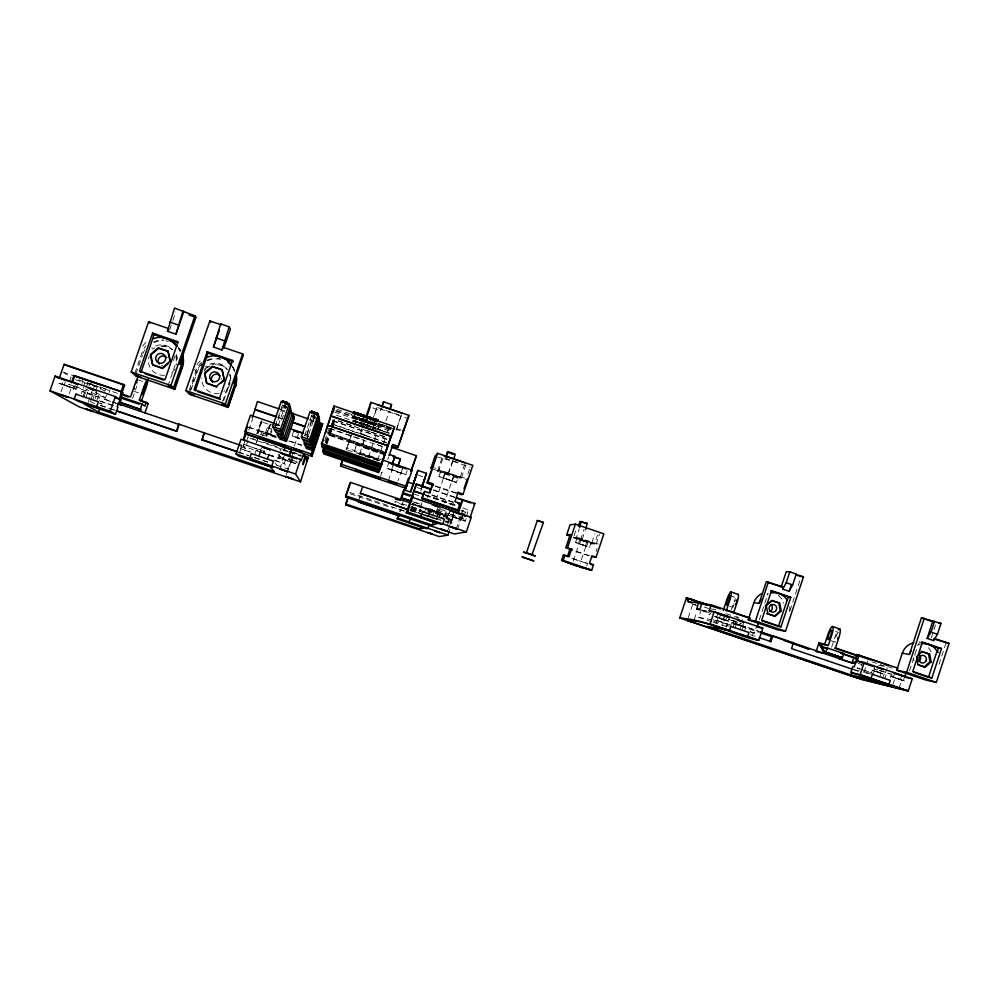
<?xml version="1.0" encoding="UTF-8"?>
<svg xmlns="http://www.w3.org/2000/svg" width="999" height="999" viewBox="0 0 999 999"><rect width="100%" height="100%" fill="white"/><g stroke="black" fill="none" stroke-linecap="round" stroke-linejoin="round"><path stroke-width="0.75" stroke-dasharray="5 3.75" d="M261.388 421.815L257.455 433.304L261.388 421.815L270.08 424.775L266.508 435.651M381.368 459.727L346.253 447.777L346.253 449.662L351.623 433.653M61.064 391.795L63.499 384.802L67.994 386.238L71.441 387.537L69.006 394.543M352.172 417.507L355.357 418.606L356.518 417.407L358.229 418.231L357.817 419.443L352.172 417.507L352.684 416.108L355.906 417.22M352.684 416.108L357.517 417.744L357.093 419.193M354.158 425.836L354.832 426.223M355.357 418.606L357.817 419.443M354.82 420.666L353.234 420.229L358.716 422.265M357.867 417.07L359.54 417.545M358.229 418.231L357.842 419.168M358.004 422.028C356.755 419.942 353.346 422.639 355.457 420.904M416.895 487.487L421.191 488.948L421.353 488.261M360.552 418.743L359.565 420.042C357.779 419.605 363.599 419.942 359.49 418.419C362.824 419.43 366.171 420.542 364.523 421.453M379.832 460.689L354.383 451.473L356.88 443.381L354.383 451.473A19.943 0.874 18.8 0 0 355.007 451.923M359.565 420.042L360.04 418.569M360.914 424.063L361.7 424.6L362.137 423.239L359.727 422.44L360.939 422.802M363.761 421.466L364.21 419.992L362.587 419.493L362.025 420.879L361.313 420.454M361.738 419.243L362.587 419.493L362.025 420.879M361.8 428.933L360.152 434.565L362.113 428.796M362.113 423.251L364.51 424.051M364.011 417.994L363.586 419.218L362.013 418.381M363.586 419.218L362.887 418.693M364.523 423.988L365.197 424.488L360.976 422.764M364.835 425.412L365.234 424.225M71.428 387.562L63.499 384.84M366.233 420.591L368.668 421.653L366.233 420.591L365.821 422.152L369.043 423.114L365.821 422.152M369.28 421.166L370.217 421.478L370.641 420.254M368.718 430.969L369.605 431.206M370.641 426.273L371.528 426.648L370.641 426.273L370.229 427.51M372.502 423.114L376.061 424.325L375.649 425.537L372.103 424.275L372.515 423.077M266.159 435.976L270.08 424.775M374.163 428.858L374.75 427.535L373.614 427.085L376.111 428.146L373.539 427.26M375.649 425.537L373.239 424.463L373.826 423.189L376.024 423.951L372.802 422.927L375.349 424.038M376.061 424.325C374.113 422.115 371.541 424.563 374.937 425.249L375.362 423.988M372.752 407.879L380.669 410.589L381.006 409.178L407.555 418.456M360.264 496.153L358.304 501.873M262.113 420.966L257.979 433.516M384.44 425.324L384.103 426.423L365.634 420.117M270.766 423.913L266.633 436.451M946.016 642.969L938.985 664.497A15.897 15.572 -88.4 0 0 939.609 661.8M861.338 666.021L862.799 661.575M863.923 672.377L867.669 660.976M871.415 672.851L872.302 670.167L886.113 674.849L884.802 678.87M880.281 670.504L890.409 673.938L874.038 668.968L874.512 667.519M873.376 673.676L874.25 671.003L872.302 670.167M875.948 671.428C892.806 675.461 870.366 673.713 877.272 667.407M880.269 676.011L881.143 673.338L886.113 674.849M882.879 678.059L884.202 674.025M885.514 672.851L887.412 667.07L872.052 661.862M890.146 677.672L891.383 673.888M891.47 676.548L905.294 681.231L891.47 676.548L892.357 673.863M893.368 677.359L894.692 673.338M892.919 684.527L895.116 677.809L901.66 679.969L899.013 688.049M900.261 679.695L901.585 675.674M903.433 680.419L904.32 677.734M909.49 670.816L917.557 646.216M917.257 645.254L918.456 644.842L919.517 641.595M931.268 637.949L933.503 631.093M933.953 629.732L935.751 624.25M734.09 620.641L733.104 623.576L739.747 624.775L740.222 623.326L741.27 623.526L728.758 619.293M789.972 610.589L800.661 578.246M831.668 647.177L835.027 636.975A8.829 1.923 -71.3 0 1 836.663 632.842M688.236 617.644L692.782 603.995M694.218 619.63L696.94 611.438M711.75 621.74L698.688 617.32L701.086 610.102M717.869 613.411L716.533 617.457L723.513 619.817L728.109 621.203L729.445 617.145M716.058 623.164L717.856 617.757L720.816 618.643L724.337 619.904L722.539 625.312M713.124 619.954L718.493 620.941L720.604 614.597M721.927 618.955L723.101 619.155L723.576 617.707M723.513 619.817L724.862 615.784M728.109 621.203L725.686 620.204L727.035 616.146M731.405 609.927L733.828 602.609A8.866 1.511 -71.3 0 1 735.426 598.438M726.348 627.047L727.322 624.1L717.457 620.754M730.419 626.598L731.755 622.564L736.363 623.95L745.729 627.297L744.38 631.331M732.804 627.572L734.14 623.538L731.755 622.564M743.318 621.952C745.142 629.407 731.056 624.437 736.85 619.805M735.027 627.996L736.363 623.95M739.772 629.932L741.108 625.898L745.729 627.297M742.032 630.369L743.368 626.323M752.247 635.814L753.221 632.866L754.357 633.091L756.88 625.486M759.277 619.855L767.944 593.693M573.663 537.175L596.153 544.205L598.526 544.13L573.851 536.338L576.76 527.709M597.527 535.064L594.592 543.856L591.745 543.956L575.524 538.511L573.676 537.812L574.175 536.326L573.351 536.013M573.676 537.812L576.311 537.637L579.258 528.846M575.474 542.482L576.835 538.424L581.056 539.585L590.971 543.231L589.61 547.277L575.474 542.482L589.61 547.277M578.346 543.706L579.707 539.66L576.835 538.424M573.276 561.113L579.108 543.718L582.929 544.867L585.976 546.053L580.144 563.436M580.619 539.535L584.028 529.383M579.682 543.656L581.056 539.585M582.167 539.448L585.052 530.844M585.389 546.103L586.75 542.057L590.971 543.231M586.763 546.066L588.136 541.995M591.895 542.482L594.792 533.841M591.745 543.956L592.245 542.469M586.713 565.958L587.599 563.324L579.045 560.751M596.153 544.205L599.525 534.165M596.091 551.386L597.065 548.476M411.938 504.208L446.99 516.096L445.879 519.393L449.026 518.344L447.54 522.739M448.376 522.752L449.975 518.019L452.747 517.095L450.686 523.176L446.353 521.703M453.921 512.15L452.285 516.958L448.426 515.409L450.062 510.576M450.674 523.863L453.022 516.958L460.739 519.58L453.022 516.958M448.426 515.409L453.022 516.708L454.657 511.875M450.349 514.622L451.473 514.21L465.509 518.968L464.223 519.33L450.349 514.622L450.924 512.899L448.301 513.911L445.429 522.39L452.072 520.354L455.132 511.301M467.894 474.001L469.742 468.531M456.006 529.57L460.489 516.333M460.989 514.86L462.475 510.452L463.561 510.064L462.262 513.898L466.545 512.475L465.159 516.583M457.467 529.245L462.325 515.009M466.133 518.718L465.322 521.128L461.488 519.592L463.124 514.747M466.446 516.196L467.857 512.037L462.162 510.102M380.544 476.111L382.055 472.077L380.681 476.148M401.598 414.672L396.029 430.656L401.123 415.634L377.098 407.405L373.576 417.757M387.712 459.69L388.661 456.905M407.167 470.666L405.794 474.7L391.446 470.204L386.9 468.281L388.723 462.899M391.446 470.204L393.269 464.835M386.9 468.281L391.795 469.567L393.631 464.16M388.361 480.806L392.033 470.017L400.674 472.964L397.914 481.043M400.861 473.401L402.684 468.044M405.794 474.7L401.286 472.789L403.121 467.395M399.775 511.55L400.611 509.09M401.973 505.307L403.346 500.686M400.037 511.663L400.861 509.24M411.014 510.364L412.375 507.23M410.914 511.525L413.524 504.07L436.226 511.95L437.125 510.114L439.473 509.015M420.741 491.008L421.653 488.299M421.99 502.659L420.629 506.668L421.728 504.632L413.174 501.723M427.672 497.552L428.546 494.967M464.635 478.109A18.432 0.899 18.7 0 1 461.675 477.297L438.074 469.505L442.257 457.155L458.941 462.849M465.909 464.772L461.513 477.722L459.902 478.783L457.33 477.997A18.444 0.874 18.7 0 1 440.01 472.102L437.612 471.191L438.236 469.355L437.15 468.943A18.432 0.899 18.7 0 1 434.54 467.857M424.413 512.799L426.036 507.979L430.557 509.265L442.919 513.711L441.283 518.518M437.612 471.191L438.911 470.017L442.819 458.504M438.986 476.511L440.671 471.528L445.379 472.739L458.116 477.472L456.431 482.455L438.986 476.511L456.431 482.455M428.671 512.2L429.433 509.94L436.051 511.713M428.346 514.36L429.97 509.565L426.036 507.979M428.908 514.098L430.557 509.265M439.972 507.33C442.12 516.033 425.199 510.427 432.255 504.72M429.245 514.572L430.532 510.789L434.078 511.8L432.792 515.596M443.007 478.259L444.68 473.301L440.671 471.528M436.014 500.012L443.469 478.034L447.914 479.333L451.948 480.919L444.505 502.897M443.693 477.734L445.379 472.739M432.305 468.881L448.002 474.225L452.722 460.277M448.002 474.225L453.109 461.188L437.812 457.142M436.226 511.95L437.587 507.942M436.763 517.207L438.386 512.412L442.919 513.711M437.387 516.97L439.023 512.137M438.923 518.031L440.197 514.26L443.756 515.284L442.482 519.055M451.698 481.218L453.371 476.261L458.116 477.472M452.447 480.706L454.133 475.711M444.667 516.583L447.003 509.715M460.314 477.085L464.498 464.747M459.902 478.783L460.514 476.948M452.609 506.031L453.484 503.434M447.177 525.961L448.563 521.865L445.279 520.566M447.989 529.957L449.388 525.836M449.85 524.463L453.096 514.847M448.888 532.355L449.825 529.62M279.658 454.108L278.421 457.742L295.517 463.536L296.341 461.113M307.068 437.724L307.992 435.015L305.269 434.078M306.905 439.947L308.291 435.914L304.22 434.528M324.787 440.734L326.748 434.99M327.247 433.554L329.208 427.822M325.237 442.694L331.218 425.649M365.234 435.601L331.718 424.175L333.029 419.892M325.986 442.12L333.928 418.893M326.136 442.669L331.943 426.123M332.342 424.488L334.103 419.33M326.286 443.793L331.181 429.483M331.668 428.059L334.603 419.48M326.76 443.331L329.558 435.114L383.416 453.459M332.979 425.124L334.715 420.042M384.765 454.22L329.608 435.439L332.143 427.997M327.21 443.556L332.23 428.846M332.729 427.372L335.252 420.03M352.397 417.345L352.959 416.171M352.734 417.432L353.147 416.221M352.934 417.582L353.359 416.283M352.897 417.757L353.534 416.396M353.259 417.644L353.609 416.371M353.421 417.694L353.871 416.458M353.646 417.769L354.058 416.558M353.871 417.857L354.233 416.583M352.834 421.403L353.446 420.229L353.034 421.403M354.121 417.944L354.558 416.695M354.458 418.032L354.87 416.82M354.633 418.356L355.07 416.945M354.782 418.169L355.194 416.958M354.982 418.206L355.394 416.995M355.244 418.281L355.656 417.07M354.483 421.915L354.882 420.729M355.594 418.444L355.969 417.182M355.719 418.481L356.293 417.332M355.919 418.506L356.331 417.295M356.106 418.618L356.655 417.407M355.219 422.39L355.644 421.029M356.343 418.706L356.755 417.495M355.369 422.215L355.769 421.041M356.606 418.793L356.955 417.52M355.557 422.252L355.956 421.079M356.818 418.843L357.242 417.632M346.69 449.013L351.573 434.69M355.806 422.327L356.206 421.153M355.919 422.627L356.543 421.316L356.144 422.49M356.431 422.577L356.868 421.366M356.643 422.652L357.055 421.466M356.78 422.652L357.192 421.478M358.841 419.792L359.365 418.394M359.078 419.617L359.64 418.456M359.415 419.717L359.827 418.506M358.316 423.439L358.741 422.015M360.327 420.055L360.739 418.843M359.303 423.788L359.827 422.427M360.552 420.142L360.914 418.868M359.54 423.626L359.94 422.452M359.69 423.663L360.09 422.49M359.865 423.713L360.264 422.54M360.027 423.876L360.477 422.602M361.301 420.629L361.551 419.105L361.139 420.317L363.786 421.228L362.275 420.729M360.252 423.888L360.714 422.677M361.463 420.454L361.875 419.243M361.663 420.492L362.075 419.28M360.751 424.051L361.151 422.877M361.925 420.567L362.337 419.355M361.313 422.889L360.976 424.125L361.638 423.002M362.849 418.968L363.274 417.744M362.4 420.766L362.974 419.617M361.95 423.126L361.863 424.425L362.699 423.376M362.787 420.891L363.012 419.58M362.924 420.904L363.336 419.692L363.024 420.979M361.863 424.425L362.262 423.251M362.05 424.475L362.45 423.301M363.286 421.079L363.636 419.805M363.499 421.116L363.923 419.905M362.4 424.837L362.949 423.501M362.637 424.7L363.012 423.464M362.924 424.787L363.361 423.588M362.312 427.447L364.822 420.067M363.374 424.95L363.686 423.701M362.612 427.36L365.072 420.154M363.624 425.037L364.023 423.863M363.836 425.087L364.235 423.901M365.334 421.853C366.333 419.218 370.429 423.064 365.734 420.704M365.434 421.978L365.859 420.666M365.597 422.053L366.059 420.716M366.583 422.102C370.816 423.189 364.273 423.052 366.533 420.691M364.735 419.568L366.558 420.204L366.97 418.968M366.096 422.252L366.621 420.866M365.597 419.755L366.745 420.304L367.182 419.043M366.396 422.365L366.895 420.816M366.508 422.365C368.868 419.018 370.829 423.776 366.895 421.004M366.059 424.65C362.812 425.299 375.1 426.848 366.745 424.675M366.733 422.49L367.332 421.004M365.871 425.961L366.308 424.575M366.096 422.127L368.244 422.827L367.058 422.365L367.507 421.029M366.059 426.049L366.496 424.612M367.108 422.614L367.644 421.116M367.382 422.477L367.919 421.228M366.308 426.161C365.846 423.763 370.467 425.237 368.256 426.773L368.668 425.312M367.482 422.752L368.044 421.216M367.058 424.775L366.621 426.273L367.345 424.9M367.819 422.852L368.156 421.316M367.994 422.852L368.494 421.391M366.983 426.411L367.432 424.887M368.119 422.952L368.606 421.541M367.17 426.148L367.57 424.975M368.381 423.027L368.843 421.541M367.457 426.248L367.869 425.037M368.656 423.089L369.118 421.665M367.744 426.348L368.294 425.187M368.856 423.139L369.318 421.765M363.798 440.946L362.162 446.328A14.248 0.662 18.8 0 0 382.192 453.758M368.968 425.437L368.968 427.023M364.098 440.659L359.79 453.309L380.207 459.69M368.781 426.973L369.218 425.537M372.34 420.429L376.673 407.717M373.014 424.463L372.927 422.927M372.465 424.2L373.064 422.964M372.677 424.313L373.089 423.101M372.515 424.138L373.276 423.014M391.233 428.359L374.812 422.477L372.34 428.146L372.852 426.823L376.011 427.834L375.012 427.522M373.426 424.637L373.888 423.264M374.637 421.528L374.213 422.802L372.252 422.003M372.34 428.146C374.126 426.585 372.814 426.336 372.577 428.271M373.751 424.7L374.163 423.301M373.052 428.471L373.614 427.01M374.238 424.962L374.7 423.713M373.276 428.409L373.701 427.097M376.024 423.951C376.273 426.073 373.663 424.925 374.937 423.564M373.376 428.583L373.888 427.097M373.738 428.721L374.225 427.247M375 424.987L375.362 423.713M373.888 428.546L374.288 427.372M374.2 428.546L374.55 427.322M375.312 425.099L375.724 423.888M374.588 428.833L374.937 427.447M380.669 410.589L381.556 407.967M375 428.833L375.349 427.597M375.699 429.37L376.111 428.146M376.436 429.408L372.989 427.847L377.822 428.983L379.657 423.601L376.024 422.764M369.518 456.73L368.693 456.343L373.988 440.796M374.463 439.385L377.36 430.919M377.585 429.92L379.408 424.575M385.939 420.916L389.348 411.026M376.985 459.265L377.859 459.453L383.154 443.931M383.628 442.52L385.552 436.863M382.367 424.525L389.123 426.835L386.975 433.129L382.954 431.755M249.463 451.885L240.484 448.613L241.995 444.23M239.385 453.196L240.834 448.963M280.394 456.106L279.483 458.791L263.699 453.434L263.986 451.348L243.868 444.493L245.267 439.148M248.801 430.132L252.747 418.643M246.666 440.709L247.989 436.863L253.459 438.711M240.946 446.878L245.329 448.364L248.014 440.547M256.693 433.753L261.551 420.092M256.368 442.507L257.754 438.486M256.468 442.632L257.392 439.947M260.964 433.953L261.9 431.231L276.411 436.163M254.882 453.983L256.131 450.349L273.227 456.143L271.566 460.989M262.425 435.976L263.336 433.304L261.9 431.231M265.347 433.204L267.195 427.809L271.666 428.958L269.805 434.365L265.347 433.204L277.16 437.574M258.441 456.306L260.115 451.448M265.884 435.364L269.505 425.037M259.053 456.968L260.702 452.147L256.131 450.349M260.864 451.923C281.131 457.043 253.896 454.557 262.437 447.077M263.699 453.434L264.623 450.749M270.392 435.264L272.228 429.907L267.195 427.809M275.1 426.211L282.58 404.395L285.165 405.282M275.012 428.384L282.942 405.257L285.901 406.506L284.79 406.118M284.315 404.982L283.978 406.381L288.386 407.929M284.415 405.207L284.091 406.668L286.651 407.58M284.553 407.28L284.54 405.494M284.153 407.043L284.977 406.056M278.359 425.174L284.191 408.179L282.942 405.257M284.515 407.654C284.403 405.045 287.05 405.944 285.327 407.929L284.353 407.267L285.489 407.717L284.378 407.33L285.065 405.919M267.02 459.215L270.242 449.737M285.377 407.555L285.339 405.994L285.914 406.231M285.402 406.081L285.077 407.629L285.814 408.004M285.165 407.829L285.639 406.094M267.557 459.865L269.218 455.032L273.227 456.143M284.265 407.03L285.739 407.517L286.151 406.306M281.743 420.067L283.666 414.485M279.483 458.791L279.807 456.743L278.097 454.258M283.641 450.274L284.565 447.589M284.128 451.073L285.04 448.414M278.421 457.742L282.48 458.866L283.304 456.431M282.917 459.515L284.565 454.682M279.732 469.031L283.054 459.315L286.863 460.477L290.871 461.963L287.55 471.678M299.675 438.986L292.02 436.001L293.868 430.606M276.511 465.147L288.187 469.105L284.29 463.461L286.064 458.266M292.02 436.001L296.591 437.175L297.989 433.116M294.418 445.866L298.351 434.028M291.758 456.793L293.269 452.36M286.089 475.124L287.5 470.991M287.974 469.605L292.232 457.192M295.517 463.536L291.046 461.775L291.883 459.34M291.433 462.4L293.082 457.567M304.695 435.601L311.613 415.384L312.3 418.094L305.994 436.501M313.087 415.284L312.662 416.92L315.846 418.007M314.673 417.22L312.862 416.583L313.274 415.359M314.535 417.132L313.149 416.62L313.674 415.372M306.943 435.202L312.2 419.855L312.837 422.402L307.867 436.938M313.374 416.783L313.836 415.409M313.149 416.62L313.986 415.447M314.061 415.609L313.561 417.182L315.809 417.832M314.036 417.008L314.485 415.759M313.424 420.816L313.524 419.592L313.349 420.929M314.685 418.007L314.635 416.471M314.223 418.156L314.785 416.433M313.636 420.067L313.449 421.266M314.385 418.281L314.872 416.571M169.593 329.982L172.465 321.678M172.952 320.292L175.824 311.988M173.364 360.639L175.374 354.82M167.894 386.064L175.499 364.073A14.735 14.548 10.1 0 0 175.999 356.568M189.248 390.06L195.816 371.004A20.554 20.317 11.4 0 1 201.748 362.287M189.485 392.295L196.528 371.865A20.455 20.23 11.3 0 1 202.435 363.186M191.009 389.922L197.028 372.477A20.38 20.155 11.3 0 1 201.935 364.71M222.615 401.423L229.158 382.392A14.685 14.51 11.4 0 0 229.67 374.9M223.701 400.686L229.72 383.191L229.158 382.392M243.868 444.493L243.281 446.216L245.329 448.364M77.422 385.477L76.149 389.135L72.752 388.236L64.098 385.302L65.372 381.655M69.643 381.518L71.104 377.31L64.161 372.877M76.149 389.135L70.854 387.088L71.703 384.64M72.752 388.236L73.601 385.801M75.087 385.227L72.815 391.77L73.739 392.307M81.955 383.304L82.892 380.607M81.344 393.781L82.193 391.358L99.488 397.227L97.802 402.085M110.714 401.548L104.021 399.001L104.608 397.315L93.157 393.431L86.563 389.273L85.951 391.009L83.092 389.235L83.704 387.475M82.83 397.19L85.752 388.786M86.226 387.387L87.687 383.191L85.252 381.593L83.904 385.477M83.916 397.14L85.614 392.27M89.086 385.776L89.86 383.554L93.007 384.353L92.233 386.588M96.491 390.759C98.551 399.912 81.481 393.544 88.586 388.049M85.727 398.226L87.413 393.381L82.193 391.358M88.299 401.948L92.632 389.46M93.844 387.637L94.605 385.414L89.86 383.554M90.684 400.574L93.157 393.431M92.607 400.087L94.293 395.204M96.503 388.886L97.415 386.251L78.409 379.795M95.192 398.726L96.029 396.303L99.488 397.227M100.162 389.273L100.924 387.05L105.644 388.911L104.883 391.133M96.965 400.224L99.376 393.294M104.907 399.588L107.255 392.844M109.116 392.52L110.052 389.822M134.902 373.201L142.02 352.647A20.629 20.355 10.1 0 1 146.066 345.779M135.914 374.051L142.482 355.057M132.542 398.426L136.751 386.288M64.098 385.302L58.779 383.241L59.628 380.806M58.779 383.241L62.138 384.128L62.987 381.68M421.553 488.099L421.191 488.948M86.888 392.944L94.793 395.629M396.603 428.921L397.927 429.046A19.93 1.186 18.9 0 0 400.999 429.845M368.868 425.562L366.933 424.812M404.558 511.163L393.181 507.292L392.382 508.091L349.588 493.593M411.925 508.666L420.429 511.476M429.433 509.94L428.121 510.614L449.975 518.019M446.99 516.096L411.426 504.595M920.678 643.843L918.456 644.842M767.045 594.143L768.256 593.731M450.686 523.176L452.135 522.764L446.278 520.779M724.3 619.917L717.856 617.757M735.501 623.851L741.982 625.998M314.46 416.371L314.685 417.02M314.123 417.732L314.623 417.719M284.877 407.317L285.739 407.517M377.972 429.62L378.484 429.582M373.239 424.463L374.6 424.837M290.771 461.963L283.054 459.315M400.674 472.964L392.033 470.017M451.948 480.919L443.469 478.034M355.806 416.283L353.584 415.796M430.619 509.54L438.336 512.15M710.739 608.853L716.795 609.777M702.372 610.314L708.803 611.351M708.853 614.522L709.989 614.71L710.464 613.286L702.422 610.564M585.976 546.053L579.108 543.718M373.289 428.309L372.427 428.121M698.688 617.32L711.675 619.692M713.598 621.528L727.322 624.1M729.67 626.161L725.973 625.461L728.721 626.385M878.558 665.197L887.412 667.07M874.038 668.968L877.634 669.755M368.856 456.343L369.568 456.531M854.545 669.78L862.012 671.503M863.511 671.84L870.991 673.563M871.028 673.988L862.487 672.614M456.456 492.894L435.389 485.989M354.458 415.871L356.094 416.446M358.092 417.082L359.603 417.607M453.346 502.072L430.419 494.405M103.534 388.361L105.644 388.911M589.472 555.706L574.038 550.699M286.226 406.805L285.489 406.418M369.33 456.443L370.254 456.73M376.286 459.078L377.21 459.353M285.327 407.929L286.014 408.116M465.322 521.128L412.287 503.384M445.991 521.116L448.563 521.865M372.864 424.225L375.612 425.162M379.233 429.77L382.492 430.806M714.085 616.458L718.668 617.832M370.067 456.643L371.166 456.993M375.387 458.803L376.473 459.14M299.288 438.299L297.19 437.762L299.45 438.698M365.934 419.855L367.207 420.192L365.497 419.617M588.873 555.781L571.653 550.012M366.458 422.165L367.058 422.365M383.529 431.718L384.64 432.067M586.363 563.236L570.229 557.854M694.018 604.32L695.466 604.795M276.261 424.7L279.545 425.799M371.029 456.943L372.215 457.33M374.338 458.466L375.512 458.853M715.983 616.845L758.628 631.181M365.659 419.543L367.083 420.03L365.484 419.667M372.14 457.292L376.561 458.853M374.4 458.491L372.04 457.692M898.376 678.796L901.548 679.907M898.401 678.983L895.116 677.809M361.638 418.306L362.874 418.756M729.133 619.58L737.449 622.389L728.845 619.368M280.582 448.451L286.338 450.399M292.095 452.36L300.736 455.294M288.411 451.998L279.87 449.088L281.144 451.086M289.835 452.472L301.223 456.343M460.914 510.564L466.545 512.475M729.42 606.193L732.292 607.18M831.056 640.696L835.351 642.145A5.107 1.111 -71.3 0 1 835.464 638.373M95.38 392.257L104.608 397.315M440.909 509.502L449.488 512.412M296.99 461.8L288.474 458.903L289.098 459.915L289.685 458.191L291.109 460.576M85.951 391.009L68.669 384.328L83.092 389.235M279.807 456.743L297.527 462.774M437.125 510.114L448.301 513.911M62.138 384.128L70.854 387.088M282.48 458.866L291.046 461.775M453.022 516.708L461.488 519.592M240.397 445.242L263.399 453.071M87.413 393.381L96.029 396.303M260.702 452.147L279.233 458.429M438.386 512.412L412.387 503.583M112.163 402.048L116.521 403.521M888.099 666.67L892.332 668.106M427.372 511.001L449.026 518.344M99.413 400.786L115.672 406.293M240.484 448.613L250.712 452.085M274.063 460.002L284.29 463.461M411.688 506.655L420.342 509.59M446.303 518.394L452.072 520.354M100.474 401.373L113.561 405.819M275.15 460.601L284.49 463.761M411.438 506.805L421.378 510.177M446.441 518.668L451.71 520.467M406.668 505.294L395.267 501.423L394.68 502.022L404.92 505.506M725.998 613.636L742.682 619.293M411.988 507.492L424.038 511.575M410.776 507.48L421.016 510.951M704.17 607.03L708.591 608.516M410.789 508.091L421.079 511.575M692.881 604.183L698.051 605.931M99.226 403.084L102.173 404.083L99.625 402.522M411.113 508.853L419.905 511.838M410.227 509.465L418.893 512.4M428.022 515.534L440.571 519.742M410.452 509.777L419.205 512.737M425.037 514.722L438.174 519.168M425.874 515.397L432.867 517.769M100.862 405.419L111.039 408.866M112.487 409.353L115.397 410.339M238.411 452.023L248.714 455.519M254.595 457.517L270.779 462.999M412.712 511.101L418.531 513.074M419.98 513.561L437.312 519.492M94.593 403.496L87.437 400.387M100.487 405.494L115.197 410.477M238.561 452.285L248.776 455.744M254.62 457.729L270.679 463.174M410.202 510.452L421.94 514.435M423.401 514.922L441.021 520.891M701.36 609.877L708.691 612.362M858.041 663.299L862.012 664.635M702.497 610.839L708.316 612.812M349.662 492.395L393.181 507.292M715.808 616.683L723.101 619.155M398.701 509.29L404.458 511.238M716.121 616.982L725.686 620.204M734.14 623.538L741.108 625.898M874.25 671.003L881.143 673.338M733.104 623.576L759.302 632.454M718.493 620.941L729.969 624.837M750.062 631.63L754.357 633.091M857.067 667.869L862.749 669.792M864.16 670.279L872.689 673.164M750.336 631.892L753.221 632.866M857.08 668.044L859.939 669.005M861.363 669.492L871.34 672.864M713.199 622.227L726.71 626.66M750.299 634.64L758.191 637.462M853.621 669.767L859.502 671.765M338.311 420.816L354.245 426.248M367.295 430.706L370.192 431.693M371.64 432.192L387.575 437.624M338.124 421.004L387.125 437.724M452.984 461.288L470.204 467.17M332.729 420.567L386.975 439.073M332.767 420.941L386.85 439.398M286.388 406.955L283.853 406.081L284.253 404.807L284.603 405.669M284.166 406.83L288.561 408.379M360.289 433.366L365.746 435.227M331.68 423.813L388.661 443.256M366.683 436.101L372.515 438.086M373.976 438.586L387.088 443.057M280.594 409.44L284.94 410.914M309.59 419.318L313.936 420.804M281.693 410.864L284.628 411.863M309.603 420.379L314.011 421.89M330.02 428.484L363.748 439.972M376.948 444.48L382.817 446.478M328.609 428.334L382.704 446.778M438.911 470.017L461.513 477.722M382.729 451.111L328.646 432.692L385.539 452.385M448.813 473.588L466.046 479.458M383.778 452.547L329.121 433.928L385.152 453.334M444.68 473.301L453.371 476.261M277.759 417.132L282.068 418.593M348.988 441.396L382.779 452.909M278.584 417.694L281.531 418.706M348.976 441.67L382.692 453.159M275.537 423.701L279.957 425.199M304.995 433.728L307.942 434.727M309.028 436.738L303.883 435.252M271.403 424.188L275.836 425.699M347.714 450.162L356.518 453.159M357.979 453.658L363.848 455.656M365.309 456.156L378.509 460.639M137.762 379.745L143.606 381.73M417.919 475.074L425.075 477.51M296.591 437.175L299.325 438.111M391.795 469.567L401.286 472.789M576.311 537.637L594.592 543.856M248.876 427.097L275.262 436.063M289.935 441.046L301.661 445.042M433.616 489.897L455.169 497.215M269.805 434.365L279.358 437.612M579.707 539.66L586.75 542.057M247.852 427.16L275.587 436.588M288.723 441.058L301.86 445.529M433.354 490.222L454.982 497.577M263.336 433.304L277.597 438.149M133.766 391.271L139.623 393.256M260.352 434.29L266.146 436.263M729.769 595.491L735.526 597.452M835.688 631.48L838.548 632.454M425.512 494.88L457.13 505.619M425.324 495.005L456.88 505.731M62.999 372.14L73.102 375.574M425.237 495.167L456.968 505.944M462.737 507.904L471.391 510.851M425.462 495.442L451.948 504.433L444.056 502.41M276.536 446.553L263.561 442.145L264.323 443.169M292.395 451.935L301.074 455.007M87.687 383.191L118.082 393.519M287.949 451.186L248.901 437.937L247.989 436.863M289.423 451.698L301.361 455.619M414.41 494.13L418.693 495.591M75.537 379.72L100.112 388.062L104.87 391.246M243.531 444.18L263.986 451.348M412.962 501.873L421.491 504.782M104.021 399.001L115.672 402.959M337.2 409.365L350.274 413.836M377.872 423.264L390.946 427.734M395.891 429.233L400.187 430.706M371.328 421.815L374.937 423.101M335.889 410.327L390.422 428.958M335.951 411.151L390.172 429.67M334.59 412.05L391.183 431.381M377.822 428.983L389.573 433.254M336.276 415.159L388.848 433.116M313.074 415.696L315.197 416.433M312.3 418.094L315.209 419.093M695.279 604.907L693.868 604.42M313.574 416.67L312.862 416.583M576.411 559.865L571.528 558.166M278.684 425.911L274.862 424.513M360.139 419.955L361.338 420.442M739.747 624.775L758.828 631.505M370.941 457.292L372.115 457.704M374.887 422.714L373.002 422.04L374.588 422.652M380.07 430.507L381.156 430.919M383.678 431.218L385.714 431.993M375.487 458.466L377.285 459.153M370.005 456.943L371.079 457.33M368.269 426.498L369.23 426.998M371.94 422.427L374.6 423.464A19.93 1.174 18.9 0 0 391.096 429.17M440.709 514.048L443.756 515.284M430.532 510.789L433.603 512.025M289.548 451.348L293.606 452.984M374.95 423.052L372.652 422.09M369.28 456.655L370.192 456.993M389.123 426.835L393.668 428.921M377.048 459.078L377.859 459.453M194.555 369.48L195.816 371.004M254.832 439.173L255.669 440.234M274.987 462.874L276.673 464.997M231.83 365.834L233.704 368.756M736.7 615.996L738.036 618.506M283.828 406.031L284.191 406.88M835.838 637.112A5.107 1.111 -71.3 0 1 837.774 633.016M733.516 606.955A5.12 0.874 -71.3 0 1 734.078 603.945M734.914 601.435A5.12 0.874 -71.3 0 1 735.389 600.274M137.575 381.768A6.106 0.687 -71.2 0 1 137.25 383.029M154.021 342.694A20.467 20.192 10.1 0 1 163.087 340.671M165.734 340.859A20.467 20.192 10.1 0 1 168.369 341.396M178.434 347.652A20.467 20.192 10.1 0 1 180.769 350.886M142.994 353.596A20.542 20.267 10.1 0 1 144.668 349.975M153.384 341.995A20.542 20.267 10.1 0 1 163.811 340.022M178.721 347.989A20.542 20.267 10.1 0 1 180.844 351.386M175.187 368.956A14.623 14.423 10.1 0 1 169.493 373.851M164.623 375.224A14.623 14.423 10.1 0 1 149.213 356.156M161.476 346.516A14.623 14.423 10.1 0 1 171.179 348.926M176.161 354.57A14.623 14.423 10.1 0 1 177.372 358.142M152.785 349.288A14.673 14.473 10.1 0 1 154.845 347.802M160.851 345.829A14.673 14.473 10.1 0 1 172.59 349.837A14.735 14.548 10.1 0 0 151.86 348.314M176.099 355.07A14.673 14.473 10.1 0 1 176.311 364.972M178.709 348.114A20.629 20.355 10.1 0 1 180.057 350.424M142.72 346.166A20.804 20.529 10.2 0 1 146.316 342.158M178.659 348.726A20.804 20.529 10.2 0 1 179.695 351.211M162.712 365.771A4.97 4.908 10.1 0 1 161.438 365.509M206.868 360.277A20.455 20.23 11.3 0 1 211.925 358.616M217.258 358.304A20.455 20.23 11.3 0 1 219.905 358.666M232.118 366.246A20.455 20.23 11.3 0 1 234.228 369.63L234.603 370.242A20.38 20.155 11.3 0 0 232.492 366.87M204.508 369.368A14.61 14.448 11.3 0 1 226.885 369.018M230.22 375.736A14.61 14.448 11.3 0 1 230.07 381.993M207.342 360.926A20.38 20.155 11.3 0 1 222.902 360.002M230.107 383.766A14.56 14.398 11.3 0 1 223.863 391.408M219.156 393.206A14.56 14.398 11.3 0 1 201.798 378.047M204.233 370.991A14.56 14.398 11.3 0 1 205.831 369.043M206.743 368.181A14.56 14.398 11.3 0 1 209.902 366.109M217.295 364.697A14.56 14.398 11.3 0 1 227.285 369.618L226.311 368.132A14.685 14.51 11.4 0 0 205.607 366.683M229.895 373.913A14.56 14.398 11.3 0 1 230.457 382.555M196.965 364.697A20.729 20.492 11.4 0 1 202.685 359.066M232.755 367.22A20.729 20.492 11.4 0 1 234.49 372.29M232.355 366.458A20.554 20.317 11.4 0 1 235.414 373.788M221.191 378.134A4.945 4.895 11.3 0 1 221.266 379.408M377.897 460.352A19.943 0.874 18.8 0 1 369.393 457.467M368.206 457.055A19.943 0.874 18.8 0 1 356.868 452.772M384.79 454.882A19.943 0.937 18.8 0 1 356.768 444.48M456.281 493.244A18.444 0.749 18.7 0 1 435.227 486.213M453.184 502.385A18.444 0.674 18.7 0 1 429.707 494.455M914.11 660.651A3.809 3.734 -88.3 0 1 913.236 658.89M914.422 655.269A3.809 3.734 -88.3 0 1 915.234 654.72M928.421 647.714A15.697 15.385 -88.3 0 1 931.967 654.982M789.709 606.643A15.972 15.759 -89.2 0 1 788.998 613.523M778.321 595.404A15.772 15.559 -89.2 0 1 783.541 603.271M351.086 414.76L352.172 415.072L351.111 414.735M370.092 423.564L371.016 423.951C372.552 422.602 369.742 421.491 370.08 423.626"/><path stroke-width="1.5" d="M356.206 413.024C352.734 411.775 354.895 411.388 354.757 413.673M410.589 491.346L417.894 470.417L426.486 473.339L422.115 486.95M359.091 415.109L358.341 414.86L358.766 413.611C360.826 415.172 354.595 410.689 355.007 413.761M362.162 416.208L362.6 414.922L360.577 414.323L366.421 416.221L362.924 415.047L362.5 416.296M355.719 469.18L355.557 470.591L379.632 478.771L380.219 477.497M417.894 470.417L410.739 492.12L403.983 489.822L400.362 499.5M413.711 484.016L407.804 482.017L405.482 489.098M370.492 404.657L370.879 402.347L408.953 415.384L397.889 447.44A19.943 1.024 18.8 0 1 392.083 446.216M372.165 418.406L373.114 418.806L372.689 420.055L371.74 419.655L372.165 418.406L373.127 418.731M585.764 529.383L587.112 523.439L580.019 521.553L578.421 526.336M579.757 527.347L581.118 521.403M376.785 419.867L374.363 419.118L373.938 420.367M183.666 311.925L175.961 334.215L167.47 331.306L174.513 308.054L194.955 315.796L195.941 317.345L179.683 364.41A20.804 20.529 10.2 0 0 180.744 359.153M408.728 509.952L360.339 493.356L408.341 509.615M377.972 420.392L377.21 420.204L377.972 420.392L377.535 421.69M175.961 334.215L183.017 310.976M390.309 408.229L391.533 404.52L383.579 401.785L382.005 406.655M411.276 498.414L412.487 497.39L471.266 517.332L466.346 531.893L454.52 533.978L345.654 497.115L345.654 495.779L350.249 482.292L409.54 502.622M213.499 347.065L220.692 323.901L229.171 326.823L230.382 329.171L223.714 348.514L222.914 347.177L221.953 349.962L213.499 347.065L219.256 330.369M221.953 349.962L229.171 326.823M453.958 458.366L455.232 454.145L447.864 451.623L445.791 456.593M424.912 478.184L424.288 480.207M446.141 457.255L447.864 451.623M406.431 486.176L405.869 487.924M933.516 640.534L937.437 634.29L940.983 623.451L932.816 621.066L927.159 638.373L933.516 640.534L934.227 638.373L949.05 643.431L936.313 682.379L925.923 680.094L896.715 670.192L902.309 653.171A15.697 15.385 -88.3 0 1 913.835 642.757M913.873 672.302L928.483 677.26L937 651.223L935.439 648.863A15.884 15.559 -88.4 0 0 922.015 643.618M938.148 652.372L937.437 651.298L938.498 648.064L941.495 648.538L931.867 677.984L928.483 677.26M839.709 628.92L832.567 626.485A8.841 1.898 -71.3 0 1 831.705 635.202L828.308 645.491L818.968 642.881L824.587 651.91L825.848 652.185L827.234 647.951L843.793 653.571L842.394 657.804L824.587 651.91L818.968 642.881L816.558 650.212M853.046 669.43L791.52 648.601L793.443 642.819L792.257 642.582L852.035 663.036L853.895 657.392L856.692 657.966M852.035 663.036L853.596 663.361L854.07 661.95L856.817 662.537M859.152 655.032L857.179 661.026L864.16 662.499L912.237 678.796L908.266 690.946L850.873 672.464L852.809 666.595L854.22 666.907L856.717 659.328L855.294 659.028L856.767 654.557L897.951 668.181M720.516 608.928L686.388 597.914L679.707 617.981C703.633 619.605 724.837 630.656 747.614 636.588L748.963 632.517L730.893 626.398L729.545 630.469L707.155 626.298L851.21 675.024L852.122 672.227M864.16 662.499L860.164 674.675L850.873 672.464M902.309 653.171L909.427 654.457L921.428 617.844L932.816 621.066M904.619 677.097L906.18 672.315M896.715 670.192L906.605 672.302L924.337 618.169M927.159 638.373L931.056 632.117L934.602 621.278M750.424 618.144L711.188 604.845L709.178 610.864L714.173 611.663L762.799 628.146L758.753 640.347C734.277 635.751 712.649 621.253 687.349 620.354L855.993 677.459L908.266 690.946L860.164 674.675L899.013 688.049L876.535 681.156L851.21 675.024M767.644 582.192L781.23 586.825L786.238 571.69L789.822 571.84L796.265 574.05L792.669 584.939L789.148 591.358L782.716 589.16L783.441 586.987L766.283 581.73L759.115 603.371L753.858 602.722L748.189 619.83L777.721 629.845L785.501 631.231L803.458 576.898L796.315 574.462M782.716 589.16L786.213 582.742L789.822 571.84M772.839 635.839L771.715 635.626L769.804 641.395L770.928 641.633L772.839 635.839L793.443 642.819M789.148 591.358L791.058 585.564M762.225 620.854L778.471 626.373L787.125 600.224L785.539 597.839A15.959 15.747 -89.2 0 0 770.616 592.757M778.471 626.373L780.993 626.798L790.783 597.227L788.536 597.002L787.125 600.224M827.447 648.813L821.615 646.84L822.689 643.581M816.071 651.685L824.1 653.346L824.587 651.91L842.394 657.804L825.848 652.185M841.083 657.529L840.609 658.965L839.085 658.641L853.596 663.361M699.587 609.852L696.69 608.866L698.626 603.059L701.448 604.02M711.188 604.845L701.847 603.508L699.887 609.378L696.69 608.866M714.173 611.663L710.114 623.888L758.753 640.347L747.614 636.588M723.251 610.414L726.648 600.174A8.866 1.486 -71.3 0 1 730.943 591.945L738.136 594.393M726.236 610.876L729.657 600.549A8.866 1.486 -71.3 0 0 730.943 591.945M733.466 613.324L736.887 602.996A8.866 1.511 -71.3 0 0 737.649 594.642M748.189 619.83L755.444 621.041L768.418 581.88M757.155 627.122L758.753 622.315M689.073 598.276L687.986 601.535L692.394 603.034M422.927 483.416L421.99 486.238L422.777 483.553M423.838 481.568L421.903 487.15M531.93 554.907L543.406 522.527L542.132 521.977L537.337 520.467L526.386 552.984L528.134 553.496M569.492 535.764L566.708 534.815L570.067 524.825L575.424 524.163L603.883 533.841L596.041 557.23L591.433 556.543M566.708 534.815L570.279 534.515L565.884 547.602L571.64 548.938L569.105 556.493L563.361 555.094L561.588 560.377L581.443 567.482M590.471 570.167L561.588 560.377L563.236 560.439L565.034 555.119M567.569 547.564L575.424 524.163M567.482 556.58L569.929 548.975L571.64 548.938M579.82 566.833L591.733 570.092L593.518 564.772L589.447 563.399L591.982 555.844L596.041 557.23M405.057 490.372L405.894 488.061M463.998 488.811L467.445 478.608M427.122 482.767L427.884 482.105L432.917 483.816L429.77 493.106L424.725 491.396L421.79 498.451L456.718 510.302L457.754 509.902L459.977 503.371L454.945 501.66L458.079 492.382L463.111 494.093L472.839 465.347L437.637 453.334L435.027 456.181L430.881 468.394L432.567 466.72L427.122 482.767A18.444 0.749 18.7 0 0 431.743 484.902M457.804 512.425L462.35 499.662L474.875 503.496L470.079 517.669L471.266 517.332M458.079 513.598L462.874 499.425M303.933 455.856L308.254 457.317L306.943 461.176L305.494 457.792L303.147 464.685L302.672 463.723L305.057 456.755L303.871 453.946M398.414 446.366L392.969 444.505L389.135 455.507L389.573 454.52L395.005 456.368L392.145 464.323L395.005 456.368M397.889 447.44L403.758 430.157A19.93 1.186 18.9 0 1 402.997 430.219M398.014 465.796L400.412 458.916L393.069 456.406M398.151 465.584L400.412 458.916M409.94 496.128L402.672 493.668L403.983 489.822M401.011 499.712L403.459 492.844L413.449 496.241M342.083 459.977L340.821 466.196L405.107 488.024L408.504 478.022M410.926 470.879L416.396 455.744L391.371 447.215M416.396 455.744L411.064 471.466L412.088 470.179L382.342 459.927M405.107 488.024L406.568 486.426L412.088 470.179M348.189 496.728L345.729 503.958L419.967 529.07L423.738 527.859L397.177 518.868L398.801 514.098M397.177 518.868L399.063 515.484M345.654 495.779L432.292 525.112L437.462 523.451L406.206 512.862L416.371 484.028L430.731 488.911M411.426 498.289L416.371 484.028M406.206 512.862L407.542 511.975L412.487 497.39M410.876 517.969L408.666 522.477L426.96 528.671L428.022 528.359L428.946 525.611M457.467 510.564L421.79 498.451L424.725 491.396M427.884 482.105L437.637 453.334M429.433 492.357L432.917 483.816M419.967 529.07L420.929 526.236M432.292 525.112L433.628 521.141M345.729 503.958L345.729 504.945L439.348 536.613L447.964 535.102L448.888 532.355M308.254 457.317L300.537 481.843L295.567 474.038L300.574 459.403L241.059 439.198L236.014 453.858L238.411 456.019L270.055 466.733L274.388 471.653L98.539 412.1L83.479 403.534L115.472 414.373L117.932 407.292L117.158 406.793L122.952 392.794L122.178 392.245L124.6 385.264L123.589 384.503L64.148 364.298L59.178 378.571M303.634 453.621L301.211 460.714L300.574 459.403M247.402 426.598L245.23 433.841L312.05 456.418L311.213 454.033L312.6 449.962M317.232 439.535L322.627 423.763L319.73 422.777M312.05 456.418L322.627 423.763M321.328 443.381L381.918 464.011L381.556 464.91L321.578 444.505L327.56 425.162L388.112 445.816L327.56 425.162M327.61 425.537L334.103 406.019L394.617 426.698L380.457 467.669L322.34 447.902L322.103 446.853L380.794 466.82M321.578 444.505L323.039 440.234M325.474 433.129L334.103 406.019M332.904 412.475L334.303 408.379M393.107 430.669L378.996 471.291L323.364 452.372L324.338 449.513M353.246 413.411L353.708 411.95M353.346 413.199L353.896 411.975M353.634 413.261L354.058 412.013M353.821 413.311L354.245 412.063M353.996 413.661L354.47 412.137M354.133 413.474L354.72 412.212M354.046 413.386L354.782 412.287M354.533 413.598L354.995 412.312M356.368 412.824L355.944 414.073L355.706 412.562M355.607 413.936L356.031 412.687M356.144 414.123L356.568 412.874M356.406 414.198L356.843 412.949M356.668 414.348L357.167 413.049L358.766 413.673M356.905 414.41L357.33 413.161M357.542 413.174L357.08 414.46L358.341 414.885M357.305 414.535L357.879 413.299L357.555 414.622M357.754 414.66L358.179 413.411M358.042 414.772L358.466 413.524M340.821 466.196L342.295 461.9M359.066 415.397L359.528 413.861M360.139 415.572L360.602 414.31M360.252 415.559L360.801 414.335M360.364 415.584L360.951 414.373M360.527 415.621L361.151 414.423M360.726 415.671L361.376 414.498M360.951 415.746L361.626 414.573M362.262 414.797L361.838 416.046L361.9 414.672M362.662 416.633L363.137 415.172M362.837 416.433L363.261 415.184M363.461 415.234C361.788 416.645 365.834 418.007 365.372 415.871M363.311 416.558L363.736 415.309M363.886 415.447L363.461 416.695L364.061 415.409M364.011 416.783L364.435 415.534M364.348 416.895L364.772 415.646M364.647 417.008L365.072 415.759M365.197 417.495L365.671 415.959M365.834 417.107L370.879 402.347M365.946 417.757L366.421 416.221M366.633 417.195L370.105 406.98M367.557 416.583L366.958 417.994L367.32 416.583L368.756 416.92L371.079 417.857L370.629 419.205L370.991 417.794L368.294 417.082M366.958 417.994L367.407 416.571M367.295 418.169L367.769 416.62M367.557 418.281L368.032 416.695M367.769 418.269L368.331 416.858M367.882 418.406L368.369 416.795M368.331 418.169L368.756 416.92M368.793 418.319L369.218 417.07M369.093 418.469L369.518 417.22M370.654 419.105L369.255 418.481L369.68 417.232M369.33 418.556L369.767 417.307M369.667 418.706L370.067 417.37M369.967 418.743L370.392 417.495M370.179 419.155L370.654 417.607M370.392 419.193L370.854 417.707M345.654 497.115L350.162 483.916M374.063 420.454L374.825 419.018L377.872 420.055L377.385 421.341M374.225 420.529L374.825 419.018M345.729 504.945L348.139 497.852M374.45 420.629L374.588 419.031M374.762 420.554L375.062 419.093M374.825 420.704L375.324 419.168M374.962 420.666L375.612 419.255M375.174 420.679L375.649 419.318L377.872 420.055M375.562 420.679L375.986 419.43M375.187 420.504L375.899 420.741L376.323 419.493M377.172 419.792L376.748 421.041L376.735 419.642M377.135 421.241L377.56 419.992M360.289 493.543L362.674 486.501M378.509 472.477L378.821 471.728L323.476 452.909L323.688 453.846L378.509 472.477L391.096 435.914M404.782 490.659L406.493 485.801M247.327 434.44L244.88 431.506L250.487 415.172L274.063 423.201M243.257 439.61L245.23 433.841M245.342 435.864L243.619 439.51M275.637 416.683L254.97 409.652L257.405 401.523L279.146 408.941M252.223 417.657L254.97 409.652M251.099 459.927L249.625 458.479L251.298 453.596L273.439 461.101L271.765 465.984L272.902 467.32L251.099 459.927L251.923 457.517M272.602 426.548L281.256 401.323L289.211 404.033L290.359 407.055L281.893 431.768L274.101 429.12L272.602 426.548L280.557 429.258L281.893 431.768M282.305 402.26L282.742 400.999L286.014 402.272M282.405 402.497L282.767 401.061L283.117 401.91M282.48 402.672L282.892 401.361M285.015 403.384L285.452 402.122L287.412 402.684L285.377 401.948M285.14 403.683L285.714 402.023M285.589 403.584L285.951 402.147M285.739 403.584L286.139 402.16M285.939 403.546L286.9 402.734M286.139 403.683L286.513 402.347L285.564 402.435M286.775 402.397C285.339 403.746 287.687 404.732 287.312 402.609M286.576 403.733L287.013 402.485M286.763 403.808L287.188 402.56M287.05 404.483L287.437 402.822L282.842 401.236M287.175 404.682L287.575 403.134L285.639 402.609M287.25 404.595L287.675 403.346L286.451 402.997M280.557 429.258L289.211 404.033M289.036 405.931L289.448 404.632M281.643 432.255L290.06 407.692L291.171 410.552L282.917 434.64L275.936 432.267L274.513 429.832L281.643 432.255L282.917 434.64M290.01 408.978L290.272 407.692M290.085 409.54L290.422 407.767M290.497 408.329L290.297 409.578L290.11 408.029M290.022 413.062L290.272 411.251M290.147 413.161L290.484 411.338M291.109 412.112L290.284 411.675L290.609 413.324L291.109 412.112L290.247 411.713M292.058 413.911L292.47 412.737L293.594 415.522L285.364 439.223L286.501 441.333L294.28 418.618C292.507 412.724 294.555 419.692 293.169 416.358M284.44 436.575L276.96 434.028L278.284 436.301L285.614 438.798L284.44 436.575L292.57 412.837L289.648 411.95M290.085 412.312L292.67 413.236L292.27 414.41M293.469 415.996L293.569 417.719M293.481 417.732L293.843 416.496M289.111 456.605L291.571 449.388L245.005 433.566M289.722 455.382L291.571 449.388M301.423 436.713L310.065 411.501L318.306 414.323L318.868 417.132L310.414 441.82L302.335 439.061L301.423 436.713L309.678 439.523L310.414 441.82M312.237 412.849C310.427 413.124 311.288 410.214 312.662 411.6L311.913 412.774M311.164 412.624L311.576 411.263L316.933 413.274M311.301 412.687L311.8 411.301M311.988 412.899L312.662 411.6M312.312 413.024L312.5 411.563M312.749 413.174L312.737 411.763M312.974 413.574L313.811 412.45L313.374 413.698M313.224 413.336L313.649 412.088M313.199 413.598L313.798 412.175M313.674 413.474L314.111 412.225L317.57 413.261L316.483 413.186L316.071 414.498M313.911 413.598L314.348 412.35M314.635 412.387L314.198 413.636L314.872 413.836L315.584 414.036L316.009 412.774M314.872 413.836L315.297 412.575M316.134 414.647L316.733 412.974M316.508 414.523L316.895 413.074M317.07 414.96L317.57 413.261M317.083 415.097L317.62 413.511M317.345 415.472L317.769 413.848L316.221 413.274M317.395 415.709L317.794 414.348M309.678 439.523L318.306 414.323M317.944 416.783L318.768 417.07L318.419 418.643M318.531 419.143L318.881 417.644L319.068 418.556M310.627 442.457L319.031 417.907L319.568 420.579L311.326 444.642L304.058 442.157L303.209 439.935L310.627 442.457L311.326 444.642M318.619 419.605L319.031 418.406M318.606 421.303L318.244 422.652L317.957 421.116M318.918 422.989L318.057 422.39L318.456 421.203L319.255 421.478L318.906 422.927L317.819 422.565M319.018 423.501L319.43 421.99M319.106 423.888L319.443 422.44M319.131 424.038L319.393 422.14M311.838 446.216L319.955 422.502L320.454 425L312.487 448.251L304.87 445.666L304.071 443.581L311.838 446.216L312.487 448.251M320.105 426.773L320.442 425.374L320.179 427.147M312.675 448.826L320.592 425.686L321.066 428.059L313.299 450.761L306.431 448.426L305.682 446.441L312.675 448.826L313.299 450.761M389.847 409.44L391.533 404.52M117.12 403.459L120.042 404.445L121.666 397.19L142.045 404.108L144.905 406.168L146.241 402.31L139.348 399.962L143.581 387.724A10.564 1.149 -71.2 0 1 147.053 379.458M120.042 404.445L140.359 411.301L140.959 409.578L119.917 402.247M181.993 356.768A20.629 20.355 10.1 0 1 181.069 365.971L173.464 387.962L170.879 385.489L194.955 315.796M182.417 354.495A20.467 20.192 10.1 0 1 182.392 367.482L174.862 389.298L174.288 388.748L181.855 366.858A20.542 20.267 10.1 0 0 182.555 356.406M236.301 375.237A20.38 20.155 11.3 0 1 235.602 385.639L228.109 407.417L189.51 394.28L188.986 393.756L194.518 395.641L188.237 392.994L185.864 390.597L209.902 320.929L221.179 324.8L220.692 323.901M240.397 445.242L178.846 424.15L176.473 431.044L116.858 410.839M177.01 431.418L178.846 424.15M207.155 351.748L208.067 353.047L233.254 361.675L232.517 360.427L207.155 351.748L194.081 389.647L219.48 398.301L220.417 399.45M208.067 353.047L195.217 390.871M237.1 451.785L202.073 439.922L203.983 432.679M202.073 439.922L204.433 433.067M219.48 398.301L232.517 360.427M235.627 375.1A20.554 20.317 11.4 0 1 234.715 384.278L227.148 406.243L225.374 404.046L242.62 353.933L222.914 347.177M234.715 384.278L233.778 382.867L243.294 355.219L242.62 353.933M228.109 407.417L235.24 385.077A20.455 20.23 11.3 0 0 235.939 374.637M71.491 382.754L74.013 375.499L121.166 391.508L119.693 399.463M72.615 381.693L74.638 375.899L74.013 375.499M98.539 412.1L99.937 408.091M115.472 414.373L110.315 411.263L115.409 396.566L55.082 376.086L49.95 390.821L79.433 406.98L300.537 481.843M121.166 391.508L123.589 384.503M174.862 389.298L136.101 376.099L135.402 375.512L140.959 377.41L134.39 374.662L131.219 371.99L148.626 321.728L168.444 328.521L167.47 331.306M139.46 371.054L152.61 333.079L178.072 341.795L164.96 379.732L139.46 371.054L141.009 372.415L152.622 338.886L156.169 337.724A20.792 20.517 10.2 0 1 175.824 344.455L177.198 346.503M152.61 333.079L153.871 334.515L152.622 338.886M140.297 409.153L142.045 404.108M144.93 412.862L148.102 403.708L146.241 402.31M381.868 406.718L383.579 401.785M423.439 481.93L424.95 477.759M425.249 476.486L426.486 473.339M407.292 483.291L407.804 482.017M390.01 438.711L390.422 437.637M391.333 435.252L391.77 434.115M393.369 429.97L393.856 428.721M394.13 427.984L394.617 426.698M392.969 444.505L392.507 445.604A14.236 0.737 18.8 0 1 391.97 445.616M408.953 415.384L403.047 431.68L403.758 430.157M395.404 499.163L400.149 500.212M402.672 493.668L403.459 492.844M367.307 416.67L367.982 417.033M366.858 417.869L367.944 418.044M916.408 656.892L922.227 651.623L929.607 654.133L931.168 661.9L925.336 667.17L918.281 664.947M924.175 666.945L929.994 661.688L931.168 661.9M772.19 600.586L765.434 605.769L772.19 600.586L779.645 603.121L781.206 610.938L775.311 616.233L766.995 613.573L775.311 616.233M774.437 616.108L780.331 610.826L781.206 610.938M216.321 386.401L224.101 379.695L222.09 369.642L212.3 366.296L204.508 373.002L206.518 383.067L216.658 386.838L206.518 383.067M221.091 383.017L224.413 380.144L222.09 369.642M168.007 351.161L170.017 361.226L162.2 367.957L152.36 364.598L150.35 354.52L158.179 347.802L168.007 351.161L170.192 360.289M162.675 368.431L168.244 363.648M206.88 383.504L204.882 373.476L212.65 366.783L222.415 370.117M161.276 367.957L152.872 365.085L150.861 355.032L158.666 348.339L168.469 351.685M457.043 492.944L458.079 492.382M463.111 494.093L462.025 494.642A18.444 0.749 18.7 0 1 459.228 494.08M312.35 412.088L311.638 411.838L315.771 413.074M459.977 503.371L458.903 503.833A18.444 0.674 18.7 0 1 458.079 503.733M473.726 503.946L474.875 503.496M206.756 357.405L210.29 356.243A20.704 20.467 11.4 0 1 219.693 356.606M287.562 403.171L282.942 401.498M291.009 411.925L290.372 411.551M290.334 411.738L291.034 412.187M587.112 523.439L580.019 521.553M567.407 556.468L569.105 556.493M293.868 416.595L292.882 416.283M593.518 564.772L590.734 564.51M803.458 576.898L797.077 575.399M781.23 586.825L783.441 586.987M771.328 600.486L779.645 603.121M938.585 623.164L940.983 623.451M451.735 508.616L426.785 500.149M857.354 677.871L851.498 675.886L853.72 676.71M316.221 413.449L317.769 413.848M543.406 522.527L537.337 520.467M698.626 603.059L687.986 601.535L686.388 597.914L707.03 604.919M892.594 685.938L893.418 686.138M949.05 643.431L935.688 639.447M747.377 617.444L725.774 610.064M922.227 651.623L921.078 651.423L929.607 654.133M758.566 627.372L762.799 628.146M314.435 413.087L313.748 412.712M825.798 645.004L828.308 645.491M821.615 646.84L827.234 647.951M290.709 411.501L290.522 411.488M843.793 653.571L840.946 652.996L853.895 657.392M885.264 664.61L888.76 665.346L856.767 654.557M585.826 568.593L582.08 567.544M905.881 677.384L912.237 678.796M93.107 411.351L85.889 408.878L93.119 411.326M389.96 463.211L406.493 468.843M75.574 383.666L77.847 384.253L60.477 378.359L64.46 379.92M687.349 620.354L690.022 621.191M375.649 419.318L374.825 419.143M281.431 453.259L297.178 458.691L293.082 457.567M463.486 515.334L465.796 515.984M95.654 390.584L96.491 390.759L95.729 390.434M743.006 621.902L741.158 621.328M876.535 681.156L908.266 690.946L861.575 679.507L679.707 617.981M269.206 449.475L270.242 449.737L269.006 449.213M882.866 669.318L883.79 669.567L882.804 669.168M433.504 505.032L432.692 504.932M694.667 600.262L690.509 599.038L692.831 600.012M699.288 602.197L703.471 603.433L701.173 602.459M715.746 626.098L725.361 629.994L724.65 629.482M715.434 612.399L729.445 617.145L726.011 616.121M855.768 655.032L858.054 655.719M892.794 672.514L906.617 677.197L902.846 676.061M737.612 619.992L743.144 621.865M720.891 627.822L729.545 630.469M878.87 667.844L877.272 667.407L878.258 667.794M263.474 447.34L268.169 448.901M438.723 507.005L436.95 506.443M532.042 555.044L535.314 556.006L529.795 553.97M316.396 413.461L317.158 413.661L316.558 413.399M894.093 686.35L895.716 686.875M897.389 687.574L895.753 687.037M90.147 388.486L92.07 389.123M434.328 505.294L436.276 505.944M879.644 668.094L882.129 668.93M881.418 668.868L879.732 668.306M528.896 553.746L523.538 552.022L526.173 553.059M690.621 621.528L693.306 622.352L689.834 621.266M313.149 411.963L315.297 413.136M287.163 403.783L288.162 404.12M92.994 389.722L94.006 390.06M266.483 448.601L267.495 448.938M577.909 566.333L570.629 563.861M528.246 553.446L529.682 554.008M354.295 413.461L355.282 413.811M120.629 402.722L140.959 409.578M376.323 419.917L374.388 419.155M120.305 397.277L123.202 398.264L121.666 397.19M123.114 398.776L139.086 404.195M463.124 514.747L450.062 510.576L453.921 512.15M284.565 454.682L291.658 457.092M455.319 512.624L464.747 515.859M114.76 397.614L119.168 399.113L115.409 396.566M780.993 626.798L761.688 620.254L771.478 590.659L790.783 597.227M931.867 677.984L912.761 671.503L922.414 642.045L941.495 648.538M117.969 404.008L120.867 404.995M870.766 659.889L835.489 647.926L838.873 637.637A8.829 1.923 -71.3 0 0 840.309 630.194A8.829 1.923 -71.3 0 0 838.373 629.894M755.444 621.041L785.501 631.231M906.605 672.302L936.313 682.379M694.118 600.449L698.001 601.76M834.59 648.176L857.929 656.081M701.847 603.508L706.118 604.969M840.571 653.259L853.683 657.704M563.236 560.439L591.733 570.092M717.869 613.411L724.862 615.784M894.692 673.338L901.585 675.674M709.178 610.864L712.087 611.85M719.355 614.31L729.532 617.757M857.179 661.026L874.425 666.87M201.611 439.56L236.938 451.536M116.671 410.976L175.537 430.919M49.95 390.821L110.315 411.263M236.014 453.858L295.567 474.038M407.542 511.975L466.346 531.893M760.089 631.68L771.715 635.626M762.212 633.441L769.492 635.901M398.776 515.571L358.304 501.873L399.625 516.008M759.14 637.637L770.928 641.633M398.139 518.231L447.964 535.102M443.793 455.619L464.972 462.849M236.438 385.926L235.24 385.077M286.9 403.409L289.211 404.245M318.244 421.441L319.305 421.753M292.195 413.386L308.142 418.831M786.213 582.742L792.669 584.939M931.056 632.117L937.437 634.29M254.745 409.29L276.323 416.633M292.145 422.028L305.095 426.436M291.87 422.215L305.145 426.748M394.418 457.155L400.274 459.153M145.23 373.851L163.499 380.07M198.014 391.82L219.018 398.976M131.219 371.99L170.879 385.489M185.864 390.597L225.374 404.046M770.803 590.971L788.536 597.002M920.978 642.095L938.498 648.064M173.464 387.962L167.894 386.064L174.288 388.748M227.148 406.243L221.603 404.358L227.722 406.943M290.272 428.721L303.521 433.229M302.535 433.154L293.868 430.606L297.577 432.167M395.966 465.759L400 467.132M379.308 470.504L323.139 451.411L323.364 452.372M285.364 439.223L278.646 436.938L279.907 439.098L286.501 441.333M456.605 497.702L462.35 499.662M66.871 365.646L124.6 385.264M416.046 484.34L430.469 489.248M456.418 498.064L470.841 502.959M244.88 431.506L311.213 454.033M340.696 464.048L406.568 486.426M424.076 494.393L413.861 491.108L422.465 494.03M74.638 375.899L121.678 391.87M74.55 376.061L100.524 384.89M280.507 446.016L290.721 449.488M121.766 393.993L130.532 396.978L134.778 384.727A10.564 1.186 -71.2 0 1 138.274 376.461M925.336 667.17L917.956 664.672L916.657 658.179M123.864 395.479L128.209 396.953M142.645 401.86L148.102 403.708M304.183 456.705L308.604 458.204M422.515 497.939L457.754 509.902M401.76 497.852L411.75 501.248M401.598 498.002L411.538 501.398M140.359 411.301L179.37 424.563M169.668 322.04L178.184 324.95M215.871 337.874L224.363 340.784M377.634 404.895L402.073 413.274M153.871 334.515L177.76 342.682M447.29 452.197L453.146 454.208M330.781 415.734L391.321 436.413L330.819 416.146M921.428 617.844L933.241 621.878M313.861 413.149L313.187 412.737L313.986 413.024M317.707 416.983L318.768 417.07M739.485 620.779L737.974 620.254M576.111 565.197C585.526 568.643 565.946 561.713 575.362 565.159M437.387 531.693C446.84 535.089 427.647 528.359 437.1 531.755M430.357 533.304C439.135 536.426 421.353 530.232 430.119 533.354M188.923 314.935L195.941 317.345M315.784 413.124L314.573 412.799L315.172 413.049M435.951 506.106L434.053 505.444M285.077 402.684L286.251 403.059M291.184 412.712L292.07 413.049M530.469 554.283L532.467 555.044M93.107 389.485L95.005 390.159M760.289 632.017L773.501 636.675M783.778 640.297L808.728 649.1M286.139 402.634L286.775 403.009M437.275 506.281L438.961 506.893M285.364 402.784L286.176 403.097M773.139 636.138L808.915 649.088M569.767 563.424L565.709 561.863M90.072 388.686L90.959 389.011M314.098 413.124L313.286 412.799M264.523 447.914L263.037 447.352M571.653 550.012L565.884 547.602M572.127 549.987L569.929 548.975M281.206 453.334L283.441 454.233M564.535 555.731L563.361 555.094M433.529 485.227L432.105 484.465M571.428 535.227L570.279 534.515M55.082 376.086L58.154 377.959M64.148 364.298L65.434 365.159M139.348 399.962L141.271 401.386L145.479 389.26A10.564 1.149 -71.2 0 0 148.102 379.071M148.626 321.728L149.912 323.239M260.04 436.663L261.501 438.648L285.751 446.89L284.703 445.054M231.244 364.985L229.87 362.937A20.704 20.467 11.4 0 0 220.979 357.005M209.902 320.929L210.789 322.44M824.1 653.346L818.968 642.881L824.55 644.767L827.909 634.552A8.841 1.898 -71.3 0 1 832.567 626.485M317.719 414.023L317.894 414.835M928.446 653.92L929.994 661.688M778.77 603.021L780.331 610.826M766.283 605.869L767.844 613.698M838.061 637.487A5.107 1.111 -71.3 0 1 837.612 638.748M737.125 599.437A5.12 0.874 -71.3 0 1 736.625 601.648M736.238 602.921A5.12 0.874 -71.3 0 1 735.788 604.17M133.953 389.273A6.106 0.687 -71.2 0 1 134.278 388.012M135.739 383.579A6.106 0.687 -71.2 0 1 136.276 382.23M136.776 381.106A6.106 0.687 -71.2 0 1 137.213 380.282M173.863 343.456A20.542 20.267 10.1 0 1 175.986 345.08M169.468 340.547A20.629 20.355 10.1 0 1 177.073 345.991M159.303 364.086A4.97 4.908 10.1 0 1 159.778 357.167A4.97 4.908 10.1 0 1 166.783 357.667M228.346 362.5A20.455 20.23 11.3 0 1 230.369 364.26M227.784 361.588A20.554 20.317 11.4 0 1 230.732 364.335M234.84 377.634A20.729 20.492 11.4 0 1 233.778 382.867M212.612 382.267A4.945 4.895 11.3 0 1 213.074 375.362A4.945 4.895 11.3 0 1 220.055 375.849M394.518 457.342A19.943 0.937 18.8 0 1 393.768 457.342M919.704 655.594A3.809 3.734 -88.3 0 1 918.568 661.538M909.427 654.457A15.897 15.572 -88.4 0 1 911.213 650.724M759.115 603.371A15.972 15.759 -89.2 0 1 760.926 599.625M770.928 592.145A15.772 15.559 -89.2 0 1 773.576 592.794M753.858 602.722A15.772 15.559 -89.2 0 1 761.688 593.618M770.716 604.545A3.834 3.784 -89.2 0 1 769.367 611.5M68.032 397.302L60.09 394.617L68.032 397.302M416.483 474.587L412.599 486.026L416.483 474.587M872.364 674.3L871.028 678.358L864.36 676.76L888.923 684.415L890.246 680.356L872.364 674.3M422.577 511.663L420.941 516.52L419.792 517.07L441.333 524.375L442.807 523.926L444.455 519.08L422.577 511.663M75.924 394.143L74.213 399.051L78.409 401.423L100.499 408.903L96.653 406.655L98.352 401.748L75.924 394.143M379.82 469.23L379.483 470.042L323.014 450.836L322.789 449.837L379.82 469.23M381.356 465.447L380.994 466.321L321.965 446.241L321.728 445.154L381.356 465.447M293.606 448.563L302.185 451.536L293.606 448.563M279.832 469.031L287.55 471.678L279.832 469.031M388.536 480.819L397.003 483.741L388.536 480.819M285.714 476.511L292.732 478.921L285.714 476.511M435.214 502.972L443.506 505.819L435.214 502.972M449.925 526.66L457.467 529.245L449.925 526.66M440.646 528.971L447.527 531.331L440.646 528.971M522.177 556.967L533.666 560.889L522.177 556.967M829.445 638.423A5.107 1.099 -71.3 0 0 831.63 630.232A5.107 1.099 -71.3 0 0 828.321 635.963A5.107 1.099 -71.3 0 0 829.445 638.423M727.622 603.871A5.12 0.862 -71.3 0 0 729.932 595.691A5.12 0.862 -71.3 0 0 726.897 601.523A5.12 0.862 -71.3 0 0 727.622 603.871M144.006 391.77A6.106 0.662 -71.2 0 0 146.528 382.729A6.106 0.662 -71.2 0 0 143.069 390.971A6.106 0.662 -71.2 0 0 144.006 391.77M156.88 361.638A5.032 4.97 10.1 0 0 165.434 360.002A5.032 4.97 10.1 0 0 159.69 353.496A5.032 4.97 10.1 0 0 156.88 361.638M210.876 380.057A5.02 4.958 11.4 0 0 219.393 378.434A5.02 4.958 11.4 0 0 213.674 371.94A5.02 4.958 11.4 0 0 210.876 380.057M925.773 661.301A3.846 3.771 -88.4 0 0 922.851 655.344A3.846 3.771 -88.4 0 0 919.255 660.901A3.846 3.771 -88.4 0 0 925.773 661.301M776.061 610.439A3.871 3.821 -89.2 0 0 773.126 604.432A3.871 3.821 -89.2 0 0 769.467 610.014A3.871 3.821 -89.2 0 0 776.061 610.439"/></g></svg>
